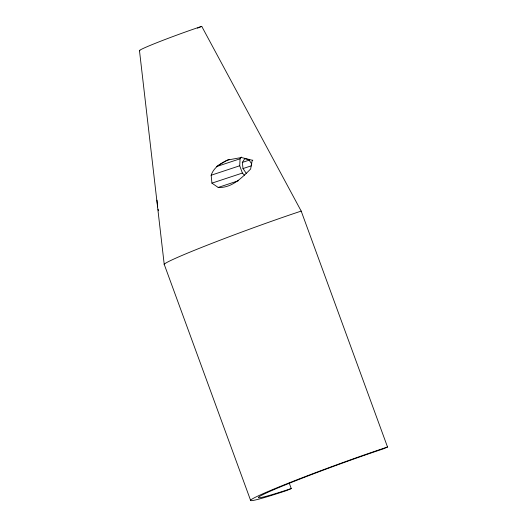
<?xml version="1.0" encoding="UTF-8"?>
<svg xmlns="http://www.w3.org/2000/svg" width="527" height="527" viewBox="0 0 527 527"><rect width="100%" height="100%" fill="white"/><g stroke="black" fill="none" stroke-linecap="round" stroke-linejoin="round"><path stroke-width="0.79" d="M244.456 175.201L242.387 173.06L239.719 165.768L240.062 158.792L241.438 157.079M252.802 160.122L252.038 161.216L250.641 169.015C241.834 177.803 231.742 188.225 218.171 187.441L211.926 183.146L211.156 175.227C213.975 166.789 221.874 162.547 229.502 159.358M246.386 173.548L243.013 168.568L242.315 162.428L244.719 158.726L248.803 159.628L251.754 163.989M226.564 160.491L216.366 166.637L240.062 158.792M197.5 28.175L201.736 26.35L301.194 211.09L387.529 447.015L382.945 448.991A83.819 3.511 -20.1 0 0 273.105 489.972A83.819 3.511 -20.1 0 0 291.247 488.562L289.27 483.16M291.247 488.562L286.662 490.538A92.199 3.86 -20.1 0 1 266.708 492.093A92.199 3.86 -20.1 0 1 387.529 447.015M242.315 162.428L249.172 160.155M211.156 175.227L239.719 165.768M243.013 168.568L251.392 165.794M211.926 183.146L242.387 173.06M218.171 187.441L238.461 180.721M227.203 160.116L241.445 157.52L252.361 160.267M250.687 500.604L164.213 264.323L139.471 50.546M158.1 209.212L158.403 210.741M157.652 206.913L156.98 200.174M164.352 264.673A92.199 3.86 -20.1 0 1 208.692 244.62A92.199 3.86 -20.1 0 1 301.194 211.09M139.978 50.73A41.91 1.752 -20.1 0 1 158.021 42.246A41.91 1.752 -20.1 0 1 201.736 26.35"/></g></svg>
